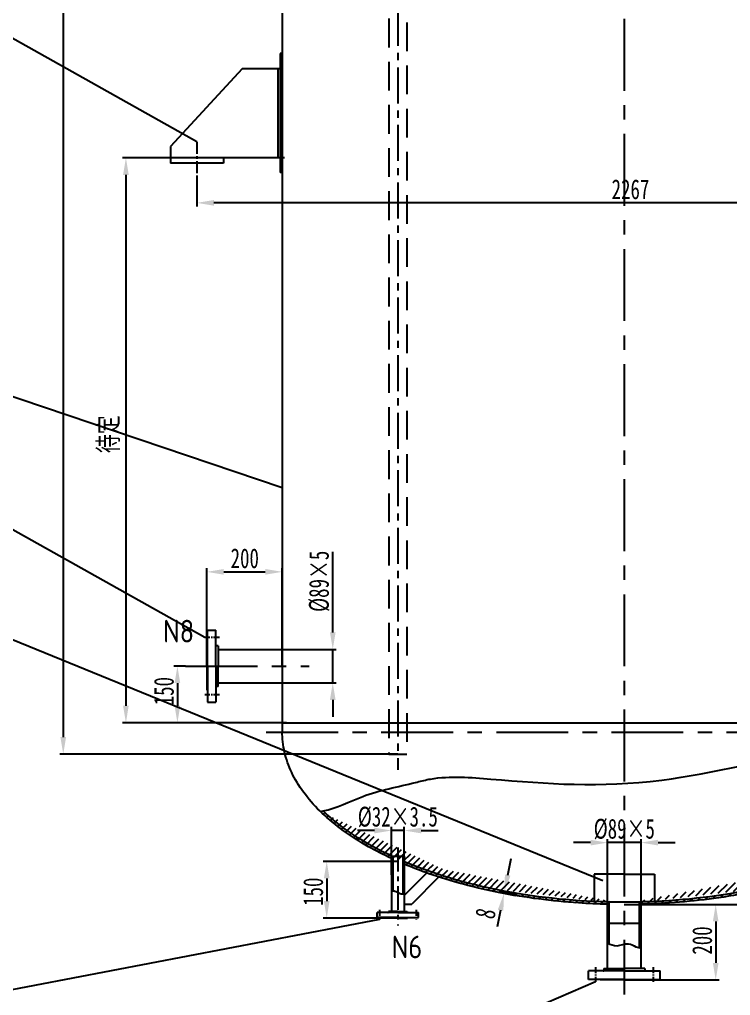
# Model space of a CAD drawing. Extents: x -23500 to -10885, y 1640 to 10550.
# Drawn here: x -21897 to -20014, y 5626 to 8210 of the extents above; entities that cross this region are included whole.
import ezdxf

# ---------------------------------------------------------------- set-up
doc = ezdxf.new("R2010")
doc.units = 0
doc.header["$MEASUREMENT"] = 0
doc.linetypes.add('CENTER', pattern=[50.800000000000004, 31.75, -6.35, 6.35, -6.35])
doc.linetypes.add('DASHED', pattern=[19.049999999999997, 12.7, -6.35])
doc.layers.get('0').update_dxf_attribs({"linetype": 'CONTINUOUS'})
doc.layers.get('DEFPOINTS').update_dxf_attribs({"linetype": 'CONTINUOUS'})
for name, color, linetype in [('LAYER1', 3, 'CONTINUOUS'), ('LAYER2', 1, 'CENTER'), ('LAYER3', 2, 'DASHED')]:
    doc.layers.add(name, color=color, linetype=linetype)
doc.styles.add('J_BigFont', font='gbenor.shx', dxfattribs={"bigfont": 'gbcbig.shx'})
doc.styles.get("Standard").update_dxf_attribs({"font": 'isocp.shx', "width": 0.8, "bigfont": 'hztxt.shx'})
doc.styles.add('STYLE1', font='SIMFANG.TTF', dxfattribs={"width": 0.7, "height": 52.5})
doc.dimstyles.get("Standard").update_dxf_attribs({"dimtxt": 0.18, "dimasz": 0.18, "dimexe": 0.18, "dimexo": 0.0625, "dimgap": 0.09, "dimtad": 0, "dimtih": 1, "dimtoh": 1, "dimdec": 4, "dimzin": 0, "dimdsep": 46, "dimtxsty": 'Standard', "dimcen": 0.09, "dimadec": 0, "dimazin": 0, "dimtfac": 1, "dimtdec": 4, "dimtofl": 0, "dimtmove": 0, "dimatfit": 3, "dimfxl": 0, "dimtolj": 1, "dimtzin": 0, "dimarcsym": 0})
pattern_1 = [(45, (15802.39536545797, 150), (-8.838834764831843, 8.838834764831844), [])]

# ---------------------------------------------------------------- blocks, each defined once
blk = doc.blocks.new('*D53')
at = {"layer": 'DEFPOINTS', "color": 0}
for p in [(-21427.00231441009, 7793.266027595573), (-19163.00231441009, 7793.266027595573), (-21427.00231441009, 7724.845443669037)]:
    blk.add_point(p, dxfattribs=at)
at = {"layer": 'LAYER1', "color": 0, "lineweight": -2}
for p, q in [((-21427.00231441009, 7793.266027595573), (-21427.00231441009, 7715.470443669037)), ((-19163.00231441009, 7793.266027595573), (-19163.00231441009, 7715.470443669037)), ((-19208.00231441009, 7724.845443669037), (-21382.00231441009, 7724.845443669037))]:
    blk.add_line(p, q, dxfattribs=at)
at = {"layer": 'LAYER1', "color": 0}
for points in [[(-21382.00231441009, 7732.345443669037), (-21382.00231441009, 7717.345443669037), (-21427.00231441009, 7724.845443669037)], [(-19208.00231441009, 7732.345443669037), (-19208.00231441009, 7717.345443669037), (-19163.00231441009, 7724.845443669037)]]:
    blk.add_solid(points, dxfattribs=at)
at = {"layer": 'LAYER1', "color": 0, "insert": (-20278.63477832584, 7760.470443669037), "char_height": 52.5, "attachment_point": 5, "style": 'STYLE1'}
blk.add_mtext('\\A1;2267', dxfattribs=at)
blk = doc.blocks.new('*D27')
at = {"layer": 'DEFPOINTS', "color": 0}
for p in [(-20339.4523144101, 6030.819171661801), (-20339.4523144101, 5781.745573975635), (-20250.55231441009, 5778.453428622079)]:
    blk.add_point(p, dxfattribs=at)
at = {"layer": 'LAYER1', "color": 0, "lineweight": -2}
for p, q in [((-20384.4523144101, 6030.819171661801), (-20429.4523144101, 6030.819171661801)), ((-20339.4523144101, 5781.745573975635), (-20339.4523144101, 6040.194171661801)), ((-20250.55231441009, 6030.819171661801), (-20339.4523144101, 6030.819171661801)), ((-20250.55231441009, 5778.453428622079), (-20250.55231441009, 6040.194171661801)), ((-20205.55231441009, 6030.819171661801), (-20160.55231441009, 6030.819171661801))]:
    blk.add_line(p, q, dxfattribs=at)
at = {"layer": 'LAYER1', "color": 0}
for points in [[(-20384.4523144101, 6038.319171661801), (-20384.4523144101, 6023.319171661801), (-20339.4523144101, 6030.819171661801)], [(-20205.55231441009, 6038.319171661801), (-20205.55231441009, 6023.319171661801), (-20250.55231441009, 6030.819171661801)]]:
    blk.add_solid(points, dxfattribs=at)
at = {"layer": 'LAYER1', "color": 0, "insert": (-20295.00231441009, 6066.444171661801), "char_height": 52.5, "attachment_point": 5, "style": 'STYLE1'}
blk.add_mtext('\\A1;%%c89×5', dxfattribs=at)
blk = doc.blocks.new('*D38')
at = {"layer": 'DEFPOINTS', "color": 0}
for p in [(-20895.00231441009, 9565.113548063164), (-21781.24290493641, 6265.113548063164), (-20895.00231441009, 6265.113548063164)]:
    blk.add_point(p, dxfattribs=at)
at = {"layer": 'LAYER1', "color": 0, "lineweight": -2}
for p, q in [((-20895.00231441009, 9565.113548063164), (-21790.6179049364, 9565.113548063164)), ((-21781.2429049364, 9520.113548063164), (-21781.24290493641, 6310.113548063164)), ((-20895.00231441009, 6265.113548063164), (-21790.61790493641, 6265.113548063164))]:
    blk.add_line(p, q, dxfattribs=at)
at = {"layer": 'LAYER1', "color": 0}
for points in [[(-21788.7429049364, 9520.113548063164), (-21773.7429049364, 9520.113548063164), (-21781.2429049364, 9565.113548063164)], [(-21788.74290493641, 6310.113548063164), (-21773.74290493641, 6310.113548063164), (-21781.24290493641, 6265.113548063164)]]:
    blk.add_solid(points, dxfattribs=at)
at = {"layer": 'LAYER1', "color": 0, "insert": (-21816.86790493641, 8291.08715091092), "char_height": 52.5, "attachment_point": 5, "rotation": 90, "style": 'STYLE1'}
blk.add_mtext('\\A1;3300', dxfattribs=at)
blk = doc.blocks.new('*D39')
at = {"layer": 'DEFPOINTS', "color": 0}
for p in [(-21195.00231441009, 7844.006758224496), (-21615.30175956387, 6348.134670306274), (-21189.70291170021, 6348.134670306274)]:
    blk.add_point(p, dxfattribs=at)
at = {"layer": 'LAYER1', "color": 0, "lineweight": -2}
for p, q in [((-21195.00231441009, 7844.006758224496), (-21624.67675956387, 7844.006758224496)), ((-21615.30175956387, 7799.006758224496), (-21615.30175956387, 6393.134670306274)), ((-21189.70291170021, 6348.134670306274), (-21624.67675956387, 6348.134670306274))]:
    blk.add_line(p, q, dxfattribs=at)
at = {"layer": 'LAYER1', "color": 0}
for points in [[(-21622.80175956387, 7799.006758224496), (-21607.80175956387, 7799.006758224496), (-21615.30175956387, 7844.006758224496)], [(-21622.80175956387, 6393.134670306274), (-21607.80175956387, 6393.134670306274), (-21615.30175956387, 6348.134670306274)]]:
    blk.add_solid(points, dxfattribs=at)
at = {"layer": 'LAYER1', "color": 0, "insert": (-21659.44027307738, 7112.220255360156), "char_height": 52.5, "attachment_point": 5, "rotation": 90, "style": 'STYLE1'}
blk.add_mtext('\\A1;待定', dxfattribs=at)
blk = doc.blocks.new('*D34')
at = {"layer": 'DEFPOINTS', "color": 0}
for p in [(-20612.78614365488, 5900.730433662568), (-20582.00173633487, 5894.511247278965), (-20582.99185452331, 5889.610252240723)]:
    blk.add_point(p, dxfattribs=at)
at = {"layer": 'LAYER1', "color": 0, "lineweight": -2}
for p, q in [((-20603.87509535576, 5944.839312793765), (-20594.96404705663, 5988.948191924963)), ((-20582.99185452331, 5889.610252240723), (-20622.96561166233, 5897.685907019977)), ((-20582.00173633487, 5894.511247278965), (-20621.97549347388, 5902.586902058219)), ((-20613.77626184333, 5895.829438624325), (-20612.78614365488, 5900.730433662568)), ((-20622.68731014246, 5851.720559493127), (-20631.59835844158, 5807.61168036193))]:
    blk.add_line(p, q, dxfattribs=at)
at = {"layer": 'LAYER1', "color": 0}
for points in [[(-20611.22657521096, 5946.324487510286), (-20596.52361550056, 5943.354138077244), (-20612.78614365488, 5900.730433662568)], [(-20630.03878999766, 5853.205734209649), (-20615.33583028726, 5850.235384776606), (-20613.77626184333, 5895.829438624325)]]:
    blk.add_solid(points, dxfattribs=at)
at = {"layer": 'LAYER1', "color": 0, "insert": (-20662.48125436436, 5843.12513686319), "char_height": 52.5, "attachment_point": 5, "rotation": 78.57860951515512, "style": 'STYLE1'}
blk.add_mtext('\\A1;8', dxfattribs=at)
blk = doc.blocks.new('*D42')
at = {"layer": 'DEFPOINTS', "color": 0}
for p in [(-20895.00231441009, 5981.155792549393), (-21083.34218197086, 5831.155792549393), (-20895.00231441009, 5831.155792549393)]:
    blk.add_point(p, dxfattribs=at)
at = {"layer": 'LAYER1', "color": 0, "lineweight": -2}
for p, q in [((-20895.00231441009, 5981.155792549393), (-21092.71718197086, 5981.155792549393)), ((-21083.34218197086, 5936.155792549393), (-21083.34218197086, 5876.155792549393)), ((-20895.00231441009, 5831.155792549393), (-21092.71718197086, 5831.155792549393))]:
    blk.add_line(p, q, dxfattribs=at)
at = {"layer": 'LAYER1', "color": 0}
for points in [[(-21090.84218197086, 5936.155792549393), (-21075.84218197086, 5936.155792549393), (-21083.34218197086, 5981.155792549393)], [(-21090.84218197086, 5876.155792549393), (-21075.84218197086, 5876.155792549393), (-21083.34218197086, 5831.155792549393)]]:
    blk.add_solid(points, dxfattribs=at)
at = {"layer": 'LAYER1', "color": 0, "insert": (-21118.96718197086, 5900.799254727126), "char_height": 52.5, "attachment_point": 5, "rotation": 90, "style": 'STYLE1'}
blk.add_mtext('\\A1;150', dxfattribs=at)
blk = doc.blocks.new('*D50')
at = {"layer": 'DEFPOINTS', "color": 0}
for p in [(-20911.75335862989, 6062.830911983969), (-20911.75335862989, 5945.76664708462), (-20878.05335862989, 5940.575774119357)]:
    blk.add_point(p, dxfattribs=at)
at = {"layer": 'LAYER1', "color": 0, "lineweight": -2}
for p, q in [((-20956.75335862989, 6062.830911983969), (-21001.75335862989, 6062.830911983969)), ((-20911.75335862989, 5945.76664708462), (-20911.75335862989, 6072.205911983969)), ((-20878.05335862989, 6062.830911983969), (-20911.75335862989, 6062.830911983969)), ((-20878.05335862989, 5940.575774119357), (-20878.05335862989, 6072.205911983969)), ((-20833.05335862989, 6062.830911983969), (-20788.05335862989, 6062.830911983969))]:
    blk.add_line(p, q, dxfattribs=at)
at = {"layer": 'LAYER1', "color": 0}
for points in [[(-20956.75335862989, 6070.330911983969), (-20956.75335862989, 6055.330911983969), (-20911.75335862989, 6062.830911983969)], [(-20833.05335862989, 6070.330911983969), (-20833.05335862989, 6055.330911983969), (-20878.05335862989, 6062.830911983969)]]:
    blk.add_solid(points, dxfattribs=at)
at = {"layer": 'LAYER1', "color": 0, "insert": (-20894.90335862989, 6098.461079306803), "char_height": 52.5, "attachment_point": 5, "style": 'STYLE1'}
blk.add_mtext('\\A1;%%c32×3.5', dxfattribs=at)
blk = doc.blocks.new('*D55')
at = {"layer": 'DEFPOINTS', "color": 0}
for p in [(-21201.0023144101, 6542.58467030628), (-21067.29846153264, 6542.58467030628), (-21201.0023144101, 6453.684670306277)]:
    blk.add_point(p, dxfattribs=at)
at = {"layer": 'LAYER1', "color": 0, "lineweight": -2}
for p, q in [((-21067.29846153264, 6587.58467030628), (-21067.29846153264, 6800.997496049973)), ((-21201.0023144101, 6542.58467030628), (-21057.92346153264, 6542.58467030628)), ((-21067.29846153264, 6453.684670306277), (-21067.29846153264, 6542.58467030628)), ((-21201.0023144101, 6453.684670306277), (-21057.92346153264, 6453.684670306277)), ((-21067.29846153264, 6408.684670306277), (-21067.29846153264, 6363.684670306277))]:
    blk.add_line(p, q, dxfattribs=at)
at = {"layer": 'LAYER1', "color": 0}
for points in [[(-21074.79846153264, 6587.58467030628), (-21059.79846153264, 6587.58467030628), (-21067.29846153264, 6542.58467030628)], [(-21074.79846153264, 6408.684670306277), (-21059.79846153264, 6408.684670306277), (-21067.29846153264, 6453.684670306277)]]:
    blk.add_solid(points, dxfattribs=at)
at = {"layer": 'LAYER1', "color": 0, "insert": (-21102.92346153264, 6722.809670306277), "char_height": 52.5, "attachment_point": 5, "rotation": 90, "style": 'STYLE1'}
blk.add_mtext('\\A1;%%c89×5', dxfattribs=at)
blk = doc.blocks.new('*D40')
at = {"layer": 'DEFPOINTS', "color": 0}
for p in [(-21201.0023144101, 6747.801684902118), (-21401.0023144101, 6498.134670306275), (-21201.0023144101, 6498.134670306275)]:
    blk.add_point(p, dxfattribs=at)
at = {"layer": 'LAYER1', "color": 0, "lineweight": -2}
for p, q in [((-21401.0023144101, 6498.134670306275), (-21401.0023144101, 6757.176684902118)), ((-21356.0023144101, 6747.801684902118), (-21246.0023144101, 6747.801684902118)), ((-21201.0023144101, 6498.134670306275), (-21201.0023144101, 6757.176684902118))]:
    blk.add_line(p, q, dxfattribs=at)
at = {"layer": 'LAYER1', "color": 0}
for points in [[(-21356.0023144101, 6755.301684902118), (-21356.0023144101, 6740.301684902118), (-21401.0023144101, 6747.801684902118)], [(-21246.0023144101, 6755.301684902118), (-21246.0023144101, 6740.301684902118), (-21201.0023144101, 6747.801684902118)]]:
    blk.add_solid(points, dxfattribs=at)
at = {"layer": 'LAYER1', "color": 0, "insert": (-21300.40605825467, 6783.426684902118), "char_height": 52.5, "attachment_point": 5, "style": 'STYLE1'}
blk.add_mtext('\\A1;200', dxfattribs=at)
blk = doc.blocks.new('*D56')
at = {"layer": 'DEFPOINTS', "color": 0}
for p in [(-21457.11106001878, 6498.134670306275), (-21478.8466313696, 6348.134670306274), (-21201.00231441009, 6348.134670306274)]:
    blk.add_point(p, dxfattribs=at)
at = {"layer": 'LAYER1', "color": 0, "lineweight": -2}
for p, q in [((-21457.11106001878, 6498.134670306275), (-21488.2216313696, 6498.134670306275)), ((-21478.8466313696, 6453.134670306275), (-21478.8466313696, 6393.134670306274)), ((-21201.00231441009, 6348.134670306274), (-21488.2216313696, 6348.134670306274))]:
    blk.add_line(p, q, dxfattribs=at)
at = {"layer": 'LAYER1', "color": 0}
for points in [[(-21486.3466313696, 6453.134670306275), (-21471.3466313696, 6453.134670306275), (-21478.8466313696, 6498.134670306275)], [(-21486.3466313696, 6393.134670306274), (-21471.3466313696, 6393.134670306274), (-21478.8466313696, 6348.134670306274)]]:
    blk.add_solid(points, dxfattribs=at)
at = {"layer": 'LAYER1', "color": 0, "insert": (-21514.4716313696, 6431.946787528558), "char_height": 52.5, "attachment_point": 5, "rotation": 90, "style": 'STYLE1'}
blk.add_mtext('\\A1;150', dxfattribs=at)
blk = doc.blocks.new('*D23')
at = {"layer": 'DEFPOINTS', "color": 0}
for p in [(-19389.00231441009, 6323.134670306275), (-20295.00227714025, 5867.134719440627), (-18928.27834192186, 5867.134719440627)]:
    blk.add_point(p, dxfattribs=at)
at = {"layer": 'LAYER1', "color": 0, "lineweight": -2}
for p, q in [((-19389.00231441009, 6323.134670306275), (-18918.90334192186, 6323.134670306275)), ((-18928.27834192186, 6278.134670306275), (-18928.27834192186, 5912.134719440627)), ((-20295.00227714025, 5867.134719440627), (-18918.90334192186, 5867.134719440627))]:
    blk.add_line(p, q, dxfattribs=at)
at = {"layer": 'LAYER1', "color": 0}
for points in [[(-18935.77834192186, 6278.134670306275), (-18920.77834192186, 6278.134670306275), (-18928.27834192186, 6323.134670306275)], [(-18935.77834192186, 5912.134719440627), (-18920.77834192186, 5912.134719440627), (-18928.27834192186, 5867.134719440627)]]:
    blk.add_solid(points, dxfattribs=at)
at = {"layer": 'LAYER1', "color": 0, "insert": (-18963.90334192186, 6083.308139302229), "char_height": 52.5, "attachment_point": 5, "rotation": 90, "style": 'STYLE1'}
blk.add_mtext('\\A1;458', dxfattribs=at)
blk = doc.blocks.new('*D43')
at = {"layer": 'DEFPOINTS', "color": 0}
for p in [(-20295.00231441009, 5867.134719440412), (-20295.0023144101, 5667.134719440412), (-20052.82790900313, 5667.134719440412)]:
    blk.add_point(p, dxfattribs=at)
at = {"layer": 'LAYER1', "color": 0, "lineweight": -2}
for p, q in [((-20295.00231441009, 5867.134719440412), (-20043.45290900313, 5867.134719440412)), ((-20052.82790900313, 5822.134719440412), (-20052.82790900313, 5712.134719440412)), ((-20295.0023144101, 5667.134719440412), (-20043.45290900313, 5667.134719440412))]:
    blk.add_line(p, q, dxfattribs=at)
at = {"layer": 'LAYER1', "color": 0}
for points in [[(-20060.32790900313, 5822.134719440412), (-20045.32790900313, 5822.134719440412), (-20052.82790900313, 5867.134719440412)], [(-20060.32790900313, 5712.134719440412), (-20045.32790900313, 5712.134719440412), (-20052.82790900313, 5667.134719440412)]]:
    blk.add_solid(points, dxfattribs=at)
at = {"layer": 'LAYER1', "color": 0, "insert": (-20088.45290900313, 5771.632766492747), "char_height": 52.5, "attachment_point": 5, "rotation": 90, "style": 'STYLE1'}
blk.add_mtext('\\A1;200', dxfattribs=at)

msp = doc.modelspace()

# ---------------------------------------------------------------- hatches: boundary and pattern name
at = {"layer": 'LAYER1'}
h = msp.add_hatch(dxfattribs=at)
h.set_pattern_fill('ANSI31', color=256, scale=100, style=0)
h.set_pattern_definition(pattern_1)
edge = h.paths.add_edge_path()
edge.add_ellipse((-20295.00231441009, 6323.134670306275), major_axis=(-900, 0), ratio=0.5, start_angle=27.59193296966629, end_angle=46.74245200740569, ccw=False)
edge.add_spline(control_points=[(-21092.64423511839, 6114.707604927994), (-21095.08141554039, 6114.239599563907), (-21097.52883257341, 6113.823945414211), (-21099.98562933498, 6113.456260282681)], knot_values=[82.72888778618274, 82.72888778618274, 82.72888778618274, 82.72888778618446, 90.28656216740511, 90.28656216740511, 90.28656216740511, 90.28656216740511], degree=3, periodic=0)
edge.add_spline(control_points=[(-21099.98562933499, 6113.456260282681), (-21098.34280886154, 6111.854866190965), (-21096.68128915234, 6110.258611652619), (-21078.15329248227, 6092.713154505292), (-21059.43626809011, 6077.285928500034), (-21018.53181779324, 6047.683188850759), (-20996.34436565997, 6033.507730073704), (-20953.30939893856, 6009.140691001906), (-20933.00353614257, 5998.703041696348), (-20911.75335862989, 5988.782229539874)], knot_values=[5.463510508942429, 5.463510508942429, 5.463510508942429, 5.463510508942429, 5.475356457515539, 5.475356457515539, 5.594146108794962, 5.594146108794962, 5.712935760074385, 5.712935760074385, 5.809235505748296, 5.809235505748296, 5.809235505748296, 5.809235505748296], degree=3, periodic=0)
edge.add_line((-20911.75335862989, 5988.782229539874), (-20911.75335862989, 5995.408355580942))
h = msp.add_hatch(dxfattribs=at)
h.set_pattern_fill('ANSI31', color=256, scale=44, style=0)
h.set_pattern_definition([(45, (11687.58373425457, -205.7620826160946), (-3.889087296526011, 3.889087296526012), [])])
edge = h.paths.add_edge_path()
edge.add_spline(control_points=[(-20878.05335862989, 5977.674987569953), (-20879.12338275493, 5978.238225918059), (-20880.19005563355, 5978.802997234881), (-20881.2533586299, 5979.369291382716)], knot_values=[5.526594647175951, 5.526594647175951, 5.526594647175951, 5.526594647175951, 5.532442429469891, 5.532442429469891, 5.532442429469891, 5.532442429469891], degree=3, periodic=0)
edge.add_line((-20881.2533586299, 5979.369291382717), (-20881.2533586299, 5895.13942407169))
edge.add_spline(control_points=[(-20881.2533586299, 5895.139424071689), (-20880.19564825896, 5895.190775106101), (-20879.12846031415, 5895.306827568465), (-20878.0533586299, 5895.476905485932)], knot_values=[39.40680332270678, 39.40680332270678, 39.40680332270678, 39.40680332270678, 42.68054829819724, 42.68054829819724, 42.68054829819724, 42.68054829819724], degree=3, periodic=0)
edge.add_line((-20878.05335862989, 5895.476905485933), (-20878.05335862989, 5977.674987569955))
edge = h.paths.add_edge_path()
edge.add_spline(control_points=[(-20911.75335862989, 5902.804965747328), (-20910.67770756763, 5902.960953963116), (-20909.6098292002, 5903.073270160859), (-20908.55335862988, 5903.121489988805)], knot_values=[6.827116516911803, 6.827116516911803, 6.827116516911803, 6.827116516911803, 10.01999459896275, 10.01999459896275, 10.01999459896275, 10.01999459896275], degree=3, periodic=0)
edge.add_line((-20908.55335862988, 5903.121489988805), (-20908.55335862988, 5981.155792549393))
edge.add_line((-20908.55335862988, 5981.155792549393), (-20911.75335862988, 5981.155792549393))
edge.add_line((-20911.75335862988, 5981.155792549393), (-20911.75335862988, 5902.804965747327))
edge = h.paths.add_edge_path()
edge.add_spline(control_points=[(-20908.55335862983, 5994.680743384319), (-20909.6240618474, 5995.313379615553), (-20910.6907350051, 5995.947650003046), (-20911.7533586298, 5996.583540654769)], knot_values=[5.583950340032582, 5.583950340032582, 5.583950340032582, 5.583950340032582, 5.590196009448975, 5.590196009448975, 5.590196009448975, 5.590196009448975], degree=3, periodic=0)
edge.add_line((-20911.75335862989, 5996.58354065482), (-20911.75335862989, 5981.155792549393))
edge.add_line((-20911.75335862989, 5981.155792549393), (-20908.55335862988, 5981.155792549393))
edge.add_line((-20908.55335862988, 5981.155792549393), (-20908.55335862988, 5994.680743384358))
h = msp.add_hatch(dxfattribs=at)
h.set_pattern_fill('ANSI31', color=256, scale=100, style=0)
h.set_pattern_definition(pattern_1)
edge = h.paths.add_edge_path()
edge.add_ellipse((-20295.00231441009, 6323.134670306275), major_axis=(-900, 0), ratio=0.5, start_angle=49.62146975075461, end_angle=87.16907341998018, ccw=False)
edge.add_line((-20878.05335862991, 5980.333168036311), (-20878.0533586299, 5973.816855435712))
edge.add_spline(control_points=[(-20878.0533586299, 5973.816855435706), (-20856.9600561137, 5964.909590089447), (-20835.06085780673, 5956.488602599713), (-20783.08355591265, 5938.330756706301), (-20752.51447464462, 5928.95075972619), (-20689.3871446227, 5912.07238609026), (-20656.82910028507, 5904.574083792161), (-20590.17822201359, 5891.561549136952), (-20556.08560875282, 5886.047371656782), (-20486.84193163942, 5877.078768684999), (-20451.69109884344, 5873.624379813594), (-20390.77086777203, 5869.49692185003), (-20365.13842141772, 5868.315279285737), (-20339.45231441011, 5867.68216126084)], knot_values=[4.761633562530973, 4.761633562530973, 4.761633562530973, 4.761633562530973, 4.85313048839281, 4.85313048839281, 4.971920139672233, 4.971920139672233, 5.090709790951656, 5.090709790951656, 5.209499442231079, 5.209499442231079, 5.328289093510501, 5.328289093510501, 5.413727877919332, 5.413727877919332, 5.413727877919332, 5.413727877919332], degree=3, periodic=0)
edge.add_line((-20339.4523144101, 5867.68216126084), (-20339.4523144101, 5765.267717621504))
edge.add_spline(control_points=[(-20339.4523144101, 5765.267717621505), (-20337.95560997994, 5764.468725469191), (-20336.45619709546, 5763.699197812713), (-20334.95231441006, 5762.978295835528)], knot_values=[7.431776910727203, 7.431776910727203, 7.431776910727203, 7.431776910727203, 12.26476782965748, 12.26476782965748, 12.26476782965748, 12.26476782965748], degree=3, periodic=0)
edge.add_line((-20334.9523144101, 5762.978295835548), (-20334.95231441009, 5873.683839430416))
edge.add_line((-20334.95231441009, 5873.683839430416), (-20339.45231441013, 5873.683839430419))
h = msp.add_hatch(dxfattribs=at)
h.set_pattern_fill('ANSI31', color=256, scale=100, style=0)
h.set_pattern_definition(pattern_1)
edge = h.paths.add_edge_path()
edge.add_spline(control_points=[(-20250.55231441011, 5867.682236683651), (-20234.42268642836, 5868.079679984321), (-20218.31421175811, 5868.693350493154), (-20166.68194300494, 5871.359140533912), (-20131.33083297858, 5874.253092039355), (-20061.55627185962, 5882.116335043985), (-20027.1330538255, 5887.085594643568), (-19959.69537010621, 5899.031225162232), (-19926.68112836272, 5906.007546199288), (-19862.52232787815, 5921.87188572321), (-19831.37797862259, 5930.759835189619), (-19771.39320674426, 5950.326611224617), (-19742.55297108101, 5961.005348551384), (-19714.02547390522, 5972.94279342478), (-19712.98739875296, 5973.379169289717), (-19711.95127019028, 5973.816719462969)], knot_values=[4.011050282594694, 4.011050282594694, 4.011050282594694, 4.011050282594694, 4.064701637436179, 4.064701637436179, 4.183491288715602, 4.183491288715602, 4.302280939995025, 4.302280939995025, 4.421070591274447, 4.421070591274447, 4.53986024255387, 4.53986024255387, 4.658649893833293, 4.658649893833293, 4.663144399222442, 4.663144399222442, 4.663144399222442, 4.663144399222442], degree=3, periodic=0)
edge.add_line((-19711.95127019029, 5973.816719462965), (-19711.95127019029, 5980.333168036304))
edge.add_ellipse((-20295.00231441009, 6323.134670306275), major_axis=(-900, 0), ratio=0.5, start_angle=92.83092658001891, end_angle=130.3785302492454, ccw=False)
edge.add_line((-20250.55231441015, 5873.683839430415), (-20255.05231441009, 5873.683839430415))
edge.add_line((-20255.05231441009, 5873.683839430415), (-20255.05231441009, 5867.134719440412))
edge.add_line((-20255.05231441009, 5867.134719440412), (-20250.5523144101, 5867.134719440412))
edge.add_line((-20250.5523144101, 5867.134719440412), (-20250.5523144101, 5867.682236683652))
h = msp.add_hatch(dxfattribs=at)
h.set_pattern_fill('ANSI31', color=256, scale=44, style=0)
h.set_pattern_definition([(45, (11687.58373425457, -186.455314655761), (-3.889087296526011, 3.889087296526012), [])])
edge = h.paths.add_edge_path()
edge.add_spline(control_points=[(-20339.4523144101, 5765.267717621505), (-20337.95560997994, 5764.468725469189), (-20336.45619709546, 5763.69919781271), (-20334.95231441005, 5762.978295835524)], knot_values=[7.431776910727203, 7.431776910727203, 7.431776910727203, 7.431776910727203, 12.26476782966555, 12.26476782966555, 12.26476782966555, 12.26476782966555], degree=3, periodic=0)
edge.add_line((-20334.9523144101, 5762.978295835544), (-20334.95231441011, 5872.62928846352))
edge.add_spline(control_points=[(-20334.9523144101, 5872.629288463519), (-20336.45253368138, 5872.666454138583), (-20337.9525416051, 5872.705712100132), (-20339.4523144101, 5872.747061443057)], knot_values=[4.762190704775331, 4.762190704775331, 4.762190704775331, 4.762190704775331, 4.767805908987818, 4.767805908987818, 4.767805908987818, 4.767805908987818], degree=3, periodic=0)
edge.add_line((-20339.4523144101, 5872.747061443056), (-20339.4523144101, 5765.267717621503))
edge = h.paths.add_edge_path()
edge.add_line((-20250.5523144101, 5867.134719440411), (-20255.0523144101, 5867.134719440411))
edge.add_line((-20255.0523144101, 5867.134719440411), (-20255.0523144101, 5752.50593578705))
edge.add_spline(control_points=[(-20255.0523144101, 5752.50593578705), (-20253.56304574087, 5752.278486559938), (-20252.06265714935, 5752.127329070099), (-20250.5523144101, 5752.044465153175)], knot_values=[95.85097667341476, 95.85097667341476, 95.85097667341476, 95.85097667341476, 100.4976320986829, 100.4976320986829, 100.4976320986829, 100.4976320986829], degree=3, periodic=0)
edge.add_line((-20250.5523144101, 5752.044465153174), (-20250.5523144101, 5867.134719440411))
edge = h.paths.add_edge_path()
edge.add_spline(control_points=[(-20250.5523144101, 5872.747099279503), (-20252.05208724867, 5872.705762499991), (-20253.55209518613, 5872.666516754842), (-20255.05231441009, 5872.629362602393)], knot_values=[4.656972057832278, 4.656972057832278, 4.656972057832278, 4.656972057832278, 4.662587256424473, 4.662587256424473, 4.662587256424473, 4.662587256424473], degree=3, periodic=0)
edge.add_line((-20255.0523144101, 5872.629362602393), (-20255.0523144101, 5867.134719440412))
edge.add_line((-20255.0523144101, 5867.134719440412), (-20250.5523144101, 5867.134719440412))
edge.add_line((-20250.5523144101, 5867.134719440412), (-20250.5523144101, 5872.747099279503))

# ---------------------------------------------------------------- linework, layer by layer
for p, q in [((-21201.00231441009, 8873.134670306275), (-21201.0023144101, 6323.134670306275)), ((-21202.00231441009, 8120.006758224496), (-21207.00231441009, 8120.006758224496)), ((-21207.00231441009, 8120.006758224496), (-21207.00231441009, 7805.006758224499)), ((-21307.00231441009, 8080.006758224496), (-21497.00231441009, 7874.006758224496)), ((-21207.00231441009, 8080.006758224496), (-21307.00231441009, 8080.006758224496)), ((-21213.00171711998, 8080.006758224496), (-21213.00171711998, 7844.006758224496)), ((-21497.00231441009, 7874.006758224496), (-21497.00231441009, 7830.006758224496)), ((-21207.00231441009, 7844.006758224496), (-21497.00231441009, 7844.006758224496)), ((-21357.00231441009, 7844.006758224496), (-21357.00231441009, 7830.006758224496)), ((-21357.00231441009, 7830.006758224496), (-21497.00231441009, 7830.006758224496)), ((-21202.00231441009, 7805.006758224497), (-21207.00231441009, 7805.006758224497)), ((-21399.4023144101, 6498.134670306275), (-21399.4023144101, 6593.134670306275)), ((-21399.4023144101, 6593.134670306275), (-21377.0023144101, 6593.134670306275)), ((-21377.00231441009, 6498.134670306275), (-21377.0023144101, 6593.134670306275)), ((-21399.4023144101, 6561.634670306275), (-21401.0023144101, 6561.634670306275)), ((-21401.0023144101, 6498.134670306275), (-21401.0023144101, 6561.634670306267)), ((-21371.0023144101, 6552.134670306275), (-21375.0023144101, 6552.134670306275)), ((-21371.0023144101, 6552.134670306275), (-21371.0023144101, 6498.134670306275)), ((-21401.0023144101, 6498.134670306275), (-21401.0023144101, 6434.634670306282)), ((-21399.4023144101, 6498.134670306275), (-21399.4023144101, 6403.134670306275)), ((-21377.00231441009, 6498.134670306275), (-21377.0023144101, 6403.134670306275)), ((-21371.0023144101, 6444.134670306275), (-21371.0023144101, 6498.134670306275)), ((-21371.0023144101, 6444.134670306275), (-21375.0023144101, 6444.134670306275)), ((-21399.4023144101, 6434.634670306275), (-21401.0023144101, 6434.634670306275)), ((-21399.4023144101, 6434.634670306275), (-21401.0023144101, 6434.634670306275)), ((-21399.4023144101, 6403.134670306275), (-21377.0023144101, 6403.134670306275)), ((-21201.0023144101, 6348.134670306274), (-19389.00231441009, 6348.134670306274)), ((-20911.75335862989, 5996.583540654824), (-20911.75335862989, 5848.155792549393)), ((-20911.75335862989, 5995.408355580943), (-20878.05335862991, 5995.408355580943)), ((-20908.55335862988, 5995.408355580943), (-20908.55335862988, 5903.121489988807)), ((-20881.2533586299, 5995.408355580943), (-20881.2533586299, 5895.139424071689)), ((-20878.05335862991, 5995.408355580943), (-20878.0533586299, 5848.155792549393)), ((-20818.06749038074, 5950.568067669734), (-20878.0533586299, 5890.582199420588)), ((-20295.00231439318, 5947.134719440413), (-20375.00231441009, 5947.134719440412)), ((-20375.00231441009, 5947.134719440412), (-20375.00231441009, 5874.121205386205)), ((-20295.00231439318, 5947.134719440413), (-20215.00231441009, 5947.134719440412)), ((-20215.00231441009, 5947.134719440412), (-20215.00231441009, 5874.12105241232)), ((-20786.39038969221, 5939.818761487084), (-20858.05335862989, 5868.155792549392)), ((-20878.05335862989, 5868.155792549392), (-20858.0533586299, 5868.155792549393)), ((-20339.4523144101, 5873.683839430417), (-20250.5523144101, 5873.683839430416)), ((-20950.00231441009, 5832.755792549392), (-20950.00231441009, 5845.655792549392)), ((-20895.01173017153, 5845.655792549393), (-20950.00231441008, 5845.655792549393)), ((-20919.50231441009, 5848.155792549392), (-20919.50231441009, 5847.655792549393)), ((-20895.00231441009, 5848.155792549393), (-20919.50231441009, 5848.155792549392)), ((-20895.02439274727, 5848.155792549393), (-20870.52439274726, 5848.155792549393)), ((-20895.01497698582, 5845.655792549393), (-20840.02439274728, 5845.655792549393)), ((-20870.52439274726, 5848.155792549392), (-20870.52439274726, 5847.655792549393)), ((-20840.02439274726, 5832.755792549392), (-20840.02439274726, 5845.655792549392)), ((-20895.00335339066, 5832.755792549396), (-20950.00231441009, 5832.755792549393)), ((-20920.50231441009, 5832.755792549393), (-20920.50231441009, 5831.155792549393)), ((-20895.00231441009, 5831.155792549393), (-20920.50231441009, 5831.155792549393)), ((-20895.02439274727, 5831.155792549393), (-20869.52439274726, 5831.155792549393)), ((-20895.02335376669, 5832.755792549396), (-20840.02439274726, 5832.755792549393)), ((-20869.52439274726, 5832.755792549393), (-20869.52439274726, 5831.155792549393)), ((-20334.95014006918, 5817.134719440412), (-20255.05014006919, 5817.134719440412)), ((-20295.0023144101, 5691.134719440419), (-20390.0023144101, 5691.13471944041)), ((-20390.0023144101, 5668.734719440412), (-20390.0023144101, 5691.13471944041)), ((-20349.0023144101, 5697.134719440413), (-20295.0023144101, 5697.134719440412)), ((-20349.0023144101, 5697.134719440413), (-20349.0023144101, 5693.134719440413)), ((-20241.0023144101, 5697.134719440413), (-20295.0023144101, 5697.134719440412)), ((-20295.0023144101, 5691.134719440419), (-20200.0023144101, 5691.13471944041)), ((-20241.0023144101, 5697.134719440413), (-20241.0023144101, 5693.134719440413)), ((-20200.0023144101, 5668.734719440412), (-20200.0023144101, 5691.13471944041)), ((-20295.0023144101, 5668.734719440412), (-20390.0023144101, 5668.734719440412)), ((-20358.5023144101, 5668.734719440412), (-20358.5023144101, 5667.134719440412)), ((-20295.0023144101, 5667.134719440412), (-20358.50231441009, 5667.134719440412)), ((-20295.0023144101, 5668.734719440412), (-20200.0023144101, 5668.734719440412)), ((-20295.0023144101, 5667.134719440412), (-20231.5023144101, 5667.134719440412)), ((-20231.5023144101, 5668.734719440412), (-20231.5023144101, 5667.134719440412)), ((-20231.5023144101, 5668.734719440412), (-20231.5023144101, 5667.134719440412))]:
    msp.add_line(p, q)
at = {"ltscale": 3}
for p, q in [((-21371.0023144101, 6542.584670306272), (-21201.0023144101, 6542.58467030628)), ((-21371.0023144101, 6453.684670306277), (-21201.0023144101, 6453.684670306278)), ((-20339.4523144101, 5697.134719440413), (-20339.4523144101, 5872.747061443055)), ((-20334.9523144101, 5762.978295835545), (-20334.9523144101, 5873.683839430417)), ((-20255.0523144101, 5752.50593578705), (-20255.0523144101, 5873.683839430416)), ((-20250.5523144101, 5697.134719440413), (-20250.5523144101, 5872.747099279502))]:
    msp.add_line(p, q, dxfattribs=at)
for centre, start, end in [((-21375.00231441009, 6554.134670306274), 179.9999999999995, 270), ((-21375.00231441009, 6442.134670306274), 89.99999999999999, 180.0000000000004), ((-20921.50231441009, 5847.655792549393), 270, 7.016477563892661e-15), ((-20868.52439274726, 5847.655792549393), 180, 270), ((-20351.0023144101, 5693.134719440413), 269.9999999999995, 0), ((-20239.0023144101, 5693.134719440413), 180, 270.0000000000005)]:
    msp.add_arc(centre, 2, start, end)
at = {"extrusion": (0, 0, -1)}
for start_param, end_param in [(5.467375619194923, 5.801615229869332), (4.761797970088258, 5.417127280350148), (4.00765068041923, 4.662979990681137)]:
    msp.add_ellipse((-20295.00231441009, 6323.134670306275), major_axis=(-900, 0), ratio=0.5, start_param=start_param, end_param=end_param, dxfattribs=at)
for points, knots in [([(-20911.75335862989, 5988.782229539874), (-20933.00353614257, 5998.703041696348), (-20953.30939893856, 6009.140691001906), (-20996.34436565997, 6033.507730073704), (-21018.53181779324, 6047.683188850759), (-21059.43626809011, 6077.285928500034), (-21078.15329248227, 6092.713154505292), (-21111.84907320098, 6124.622048228317), (-21126.82792820325, 6141.103847731129), (-21152.82041019857, 6174.910997929181), (-21163.83397626415, 6192.236795282006), (-21181.70798473275, 6227.499186362535), (-21188.56774186762, 6245.436235289911), (-21197.99475111187, 6281.650962216918), (-21200.56086948166, 6299.928094156015), (-21200.98488920758, 6319.858429686009), (-21201.00231441009, 6321.496549993723), (-21201.00231441009, 6323.134670306275)], [5.463510508942429, 5.463510508942429, 5.463510508942429, 5.463510508942429, 5.55981025461634, 5.55981025461634, 5.678599905895763, 5.678599905895763, 5.797389557175186, 5.797389557175186, 5.916179208454609, 5.916179208454609, 6.034968859734032, 6.034968859734032, 6.153758511013455, 6.153758511013455, 6.272548162292877, 6.272548162292877, 6.283185307179586, 6.283185307179586, 6.283185307179586, 6.283185307179586]), ([(-20339.45231441011, 5867.68216126084), (-20365.13842141772, 5868.315279285737), (-20390.77086777203, 5869.49692185003), (-20451.69109884344, 5873.624379813594), (-20486.84193163942, 5877.078768684999), (-20556.08560875282, 5886.047371656782), (-20590.17822201359, 5891.561549136952), (-20656.82910028507, 5904.574083792161), (-20689.3871446227, 5912.07238609026), (-20752.51447464462, 5928.95075972619), (-20783.08355591265, 5938.330756706301), (-20835.06085780673, 5956.488602599713), (-20856.9600561137, 5964.909590089447), (-20878.0533586299, 5973.816855435706)], [4.761633562530973, 4.761633562530973, 4.761633562530973, 4.761633562530973, 4.847072346939803, 4.847072346939803, 4.965861998219226, 4.965861998219226, 5.084651649498649, 5.084651649498649, 5.203441300778072, 5.203441300778072, 5.322230952057494, 5.322230952057494, 5.413727877919332, 5.413727877919332, 5.413727877919332, 5.413727877919332]), ([(-19711.95127019028, 5973.816719462969), (-19712.98739875296, 5973.379169289717), (-19714.02547390522, 5972.94279342478), (-19742.55297108101, 5961.005348551384), (-19771.39320674426, 5950.326611224617), (-19831.37797862259, 5930.759835189619), (-19862.52232787815, 5921.87188572321), (-19926.68112836272, 5906.007546199288), (-19959.69537010621, 5899.031225162232), (-20027.1330538255, 5887.085594643568), (-20061.55627185962, 5882.116335043985), (-20131.33083297858, 5874.253092039355), (-20166.68194300494, 5871.359140533912), (-20218.31421175811, 5868.693350493154), (-20234.42268642836, 5868.079679984321), (-20250.55231441011, 5867.682236683651)], [4.011050282594694, 4.011050282594694, 4.011050282594694, 4.011050282594694, 4.015544787983843, 4.015544787983843, 4.134334439263266, 4.134334439263266, 4.253124090542689, 4.253124090542689, 4.371913741822111, 4.371913741822111, 4.490703393101534, 4.490703393101534, 4.609493044380957, 4.609493044380957, 4.663144399222442, 4.663144399222442, 4.663144399222442, 4.663144399222442])]:
    msp.add_open_spline(points, degree=3, knots=knots)
at = {"layer": 'LAYER1'}
for p, q in [((-21427.00231441009, 7886.265527015772), (-21984.53293043782, 8198.900811213301)), ((-21201.0023144101, 6970.18793097396), (-21984.53293043782, 7234.597672873323)), ((-21406.26805149081, 6574.384670306275), (-21984.53293043782, 6897.65031698122)), ((-20351.72242965514, 5929.433449216775), (-21984.53293043782, 6595.561888684888)), ((-20895.00231441009, 5981.155792549393), (-20990.2521406679, 5981.155792549393)), ((-20295.0023144101, 5867.134719440412), (-20082.10835820291, 5867.134719440412)), ((-20943.75231441009, 5827.213801827458), (-21984.53293043782, 5628.288850135985)), ((-20895.00231441009, 5831.155792549393), (-20990.2521406679, 5831.155792549393)), ((-20371.2523144101, 5661.868982359694), (-21984.53293043782, 4970.23772016968))]:
    msp.add_line(p, q, dxfattribs=at)
for points, knots in [([(-21099.98562933498, 6113.456260282681), (-21097.52883257341, 6113.823945414211), (-21058.96117340145, 6120.3740377616), (-20979.28940677605, 6163.610628001182), (-20883.01379676625, 6180.695436730204), (-20823.2519560877, 6196.570837894031), (-20757.25657194341, 6208.352865343032), (-20547.47453814959, 6190.666715326641), (-20131.42451194183, 6156.526828747404), (-19586.65950134733, 6355.814620376704), (-19422.41474459112, 6200.099326670671)], [82.72888778618274, 82.72888778618274, 82.72888778618274, 82.72888778618274, 90.28656216740339, 201.8266164259383, 346.1173730607265, 383.0826534878344, 387.1463047565499, 547.1988143110734, 999.7733735023567, 1745.397148647988, 1745.397148647988, 1745.397148647988, 1745.397148647988]), ([(-20911.75335862989, 5902.804965747328), (-20908.63538683931, 5903.257126186298), (-20900.65079814886, 5903.480008453605), (-20890.38395878983, 5895.051487427004), (-20881.87777023211, 5894.871894843341), (-20878.0533586299, 5895.476905485932)], [6.827116516911803, 6.827116516911803, 6.827116516911803, 6.827116516911803, 16.08225895099817, 31.03500029988805, 42.68054829819724, 42.68054829819724, 42.68054829819724, 42.68054829819724]), ([(-20339.4523144101, 5765.267717621505), (-20331.24728853746, 5760.887593430212), (-20313.25091902249, 5753.297996402674), (-20286.26143705685, 5768.982512173271), (-20266.55287357414, 5754.556585687264), (-20255.24224623964, 5752.301775041455), (-20250.5523144101, 5752.044465153175)], [7.431776910727203, 7.431776910727203, 7.431776910727203, 7.431776910727203, 33.92653080661174, 64.97281464729991, 86.06878981439357, 100.4976320986829, 100.4976320986829, 100.4976320986829, 100.4976320986829])]:
    msp.add_open_spline(points, degree=3, knots=knots, dxfattribs=at)
at = {"layer": 'LAYER2', "ltscale": 3}
msp.add_line((-20895.00231441009, 9607.582726015826), (-20895.00231441009, 6223.581419823829), dxfattribs=at)
at = {"layer": 'LAYER2', "ltscale": 6}
for p, q in [((-20295.00231441009, 9431.461243688143), (-20295.00231441009, 5628.740895642899)), ((-21457.11106001878, 6498.134670306275), (-21129.86108356863, 6498.134670306275)), ((-21243.54977712461, 6323.134670306275), (-19346.45485169558, 6323.134670306274))]:
    msp.add_line(p, q, dxfattribs=at)
at = {"layer": 'LAYER2'}
msp.add_line((-21427.00231441009, 7886.265527015772), (-21427.00231441009, 7793.266027595573), dxfattribs=at)
at = {"layer": 'LAYER2', "ltscale": 0.5}
for p, q in [((-21367.26805149082, 6574.384670306275), (-21406.26805149081, 6574.384670306275)), ((-21367.26805149082, 6421.884670306275), (-21406.26805149081, 6421.884670306275)), ((-20943.75231441009, 5853.213801827456), (-20943.75231441009, 5827.213801827458)), ((-20846.27439274726, 5853.213801827456), (-20846.27439274726, 5827.213801827458)), ((-20371.2523144101, 5700.868982359691), (-20371.2523144101, 5661.868982359694)), ((-20218.7523144101, 5700.868982359691), (-20218.7523144101, 5661.868982359694))]:
    msp.add_line(p, q, dxfattribs=at)
at = {"layer": 'LAYER2', "ltscale": 2}
msp.add_line((-20894.9033586299, 6017.544828825152), (-20895.0374332361, 5811.073817318205), dxfattribs=at)
at = {"layer": 'LAYER3', "ltscale": 6}
for p, q in [((-20919.1523144101, 9012.75045179161), (-20919.15231441009, 6265.113548063163)), ((-20870.85231441008, 9002.886214063434), (-20870.85231441008, 6265.113548063163)), ((-20919.15231441009, 6265.113548063163), (-20870.85231441008, 6265.113548063164))]:
    msp.add_line(p, q, dxfattribs=at)

# ---------------------------------------------------------------- texts
at = {"layer": 'LAYER1', "char_height": 60, "width": 64.9314, "attachment_point": 1, "style": 'J_BigFont'}
for s, insert in [('N8', (-21516.78284803387, 6620.788984094787)), ('N6', (-20911.07413870176, 5784.507424897618))]:
    msp.add_mtext(s, dxfattribs=dict(at, insert=insert))

# ---------------------------------------------------------------- dimensions: what is measured, and where the dimension line sits
at = {"layer": 'LAYER1'}
for base, p1, p2, angle, text, override, picture, middle, dimtype in [((-21781.24290493641, 6265.113548063164), (-20895.00231441009, 9565.113548063164), (-20895.00231441009, 6265.113548063164), 90, '3300', {"dimscale": 15, "dimtxt": 3.5, "dimasz": 3, "dimexe": 0.625, "dimexo": 0, "dimgap": 0.625, "dimtad": 1, "dimtih": 0, "dimzin": 8, "dimtxsty": 'STYLE1', "dimcen": 2.5, "dimtofl": 1, "dimatfit": 2}, '*D38', (-21781.24290493641, 8291.08715091092), 160), ((-21615.30175956387, 6348.134670306274), (-21195.00231441009, 7844.006758224496), (-21189.70291170021, 6348.134670306274), 90, '待定', {"dimscale": 15, "dimtxt": 3.5, "dimasz": 3, "dimexe": 0.625, "dimexo": 0, "dimgap": 0.625, "dimtad": 1, "dimtih": 0, "dimzin": 8, "dimtxsty": 'STYLE1', "dimcen": 2.5, "dimtofl": 1, "dimatfit": 2}, '*D39', (-21615.30175956387, 7112.220255360156), 160), ((-21067.29846153264, 6542.58467030628), (-21201.0023144101, 6453.684670306277), (-21201.0023144101, 6542.58467030628), 270, '%%c89×5', {"dimscale": 15, "dimtxt": 3.5, "dimasz": 3, "dimexe": 0.625, "dimexo": 0, "dimgap": 0.625, "dimtad": 1, "dimtoh": 0, "dimzin": 8, "dimtxsty": 'STYLE1', "dimcen": 2.5, "dimtofl": 1, "dimtmove": 0}, '*D55', (-21067.29846153264, 6722.809670306277), 160), ((-18928.27834192186, 5867.134719440627), (-19389.00231441009, 6323.134670306275), (-20295.00227714025, 5867.134719440627), 90, '458', {"dimscale": 15, "dimtxt": 3.5, "dimasz": 3, "dimexe": 0.625, "dimexo": 0, "dimgap": 0.625, "dimtad": 1, "dimtih": 0, "dimzin": 8, "dimtxsty": 'STYLE1', "dimcen": 2.5, "dimtofl": 1, "dimatfit": 2}, '*D23', (-18928.27834192186, 6083.308139302229), 160), ((-20612.78614365488, 5900.730433662568), (-20582.99185452332, 5889.610252240724), (-20582.00173633487, 5894.511247278966), 78.5786095150734, '8', {"dimscale": 15, "dimtxt": 3.5, "dimasz": 3, "dimexe": 0.625, "dimexo": 0, "dimgap": 0.625, "dimtad": 1, "dimtoh": 0, "dimzin": 8, "dimtxsty": 'STYLE1', "dimcen": 2.5, "dimtofl": 1, "dimtmove": 2}, '*D34', (-20662.48125436436, 5843.12513686319), 161)]:
    dim = msp.add_linear_dim(base=base, p1=p1, p2=p2, angle=angle, text=text, dimstyle='Standard', override=override, dxfattribs=at)
    dim.commit()
    dim.dimension.update_dxf_attribs({"geometry": picture, "text_midpoint": middle, "dimtype": dimtype})
for base, p1, p2, text, picture, middle in [((-21427.00231441009, 7724.845443669037), (-19163.00231441009, 7793.266027595573), (-21427.00231441009, 7793.266027595573), '2267', '*D53', (-20278.63477832584, 7724.845443669037)), ((-20911.75335862989, 6062.830911983969), (-20878.05335862989, 5940.575774119357), (-20911.75335862989, 5945.76664708462), '%%c32×3.5', '*D50', (-20894.90335862989, 6062.830911983969)), ((-20339.4523144101, 6030.819171661801), (-20250.55231441009, 5778.453428622079), (-20339.4523144101, 5781.745573975635), '%%c89×5', '*D27', (-20295.00231441009, 6030.819171661801))]:
    dim = msp.add_linear_dim(base=base, p1=p1, p2=p2, text=text, dimstyle='Standard', override={"dimscale": 15, "dimtxt": 3.5, "dimasz": 3, "dimexe": 0.625, "dimexo": 0, "dimgap": 0.625, "dimtad": 1, "dimtih": 0, "dimzin": 8, "dimtxsty": 'STYLE1', "dimcen": 2.5, "dimtofl": 1, "dimatfit": 2}, dxfattribs=at)
    dim.commit()
    dim.dimension.update_dxf_attribs({"geometry": picture, "text_midpoint": middle, "dimtype": 160})
dim = msp.add_linear_dim(base=(-21201.0023144101, 6747.801684902118), p1=(-21401.0023144101, 6498.134670306275), p2=(-21201.0023144101, 6498.134670306275), dimstyle='Standard', override={"dimscale": 15, "dimtxt": 3.5, "dimasz": 3, "dimexe": 0.625, "dimexo": 0, "dimgap": 0.625, "dimtad": 1, "dimtih": 0, "dimzin": 8, "dimtxsty": 'STYLE1', "dimcen": 2.5, "dimtofl": 1, "dimatfit": 2}, dxfattribs=at)
dim.commit()
dim.dimension.update_dxf_attribs({"geometry": '*D40', "text_midpoint": (-21300.40605825467, 6747.801684902118), "dimtype": 160})
for base, p1, p2, picture, middle in [((-21478.8466313696, 6348.134670306274), (-21457.11106001878, 6498.134670306275), (-21201.00231441009, 6348.134670306274), '*D56', (-21478.8466313696, 6431.946787528558)), ((-21083.34218197086, 5831.155792549393), (-20895.00231441009, 5981.155792549393), (-20895.00231441009, 5831.155792549393), '*D42', (-21083.34218197086, 5900.799254727126)), ((-20052.82790900313, 5667.134719440412), (-20295.00231441009, 5867.134719440412), (-20295.0023144101, 5667.134719440412), '*D43', (-20052.82790900313, 5771.632766492747))]:
    dim = msp.add_linear_dim(base=base, p1=p1, p2=p2, angle=90, dimstyle='Standard', override={"dimscale": 15, "dimtxt": 3.5, "dimasz": 3, "dimexe": 0.625, "dimexo": 0, "dimgap": 0.625, "dimtad": 1, "dimtih": 0, "dimzin": 8, "dimtxsty": 'STYLE1', "dimcen": 2.5, "dimtofl": 1, "dimatfit": 2}, dxfattribs=at)
    dim.commit()
    dim.dimension.update_dxf_attribs({"geometry": picture, "text_midpoint": middle, "dimtype": 160})

doc.saveas('drawing.dxf')
